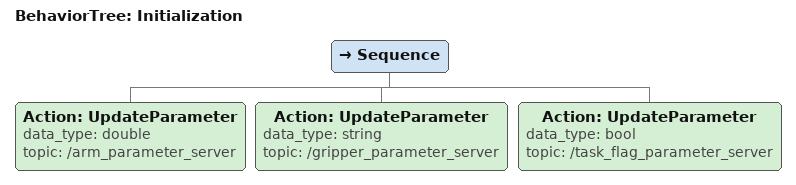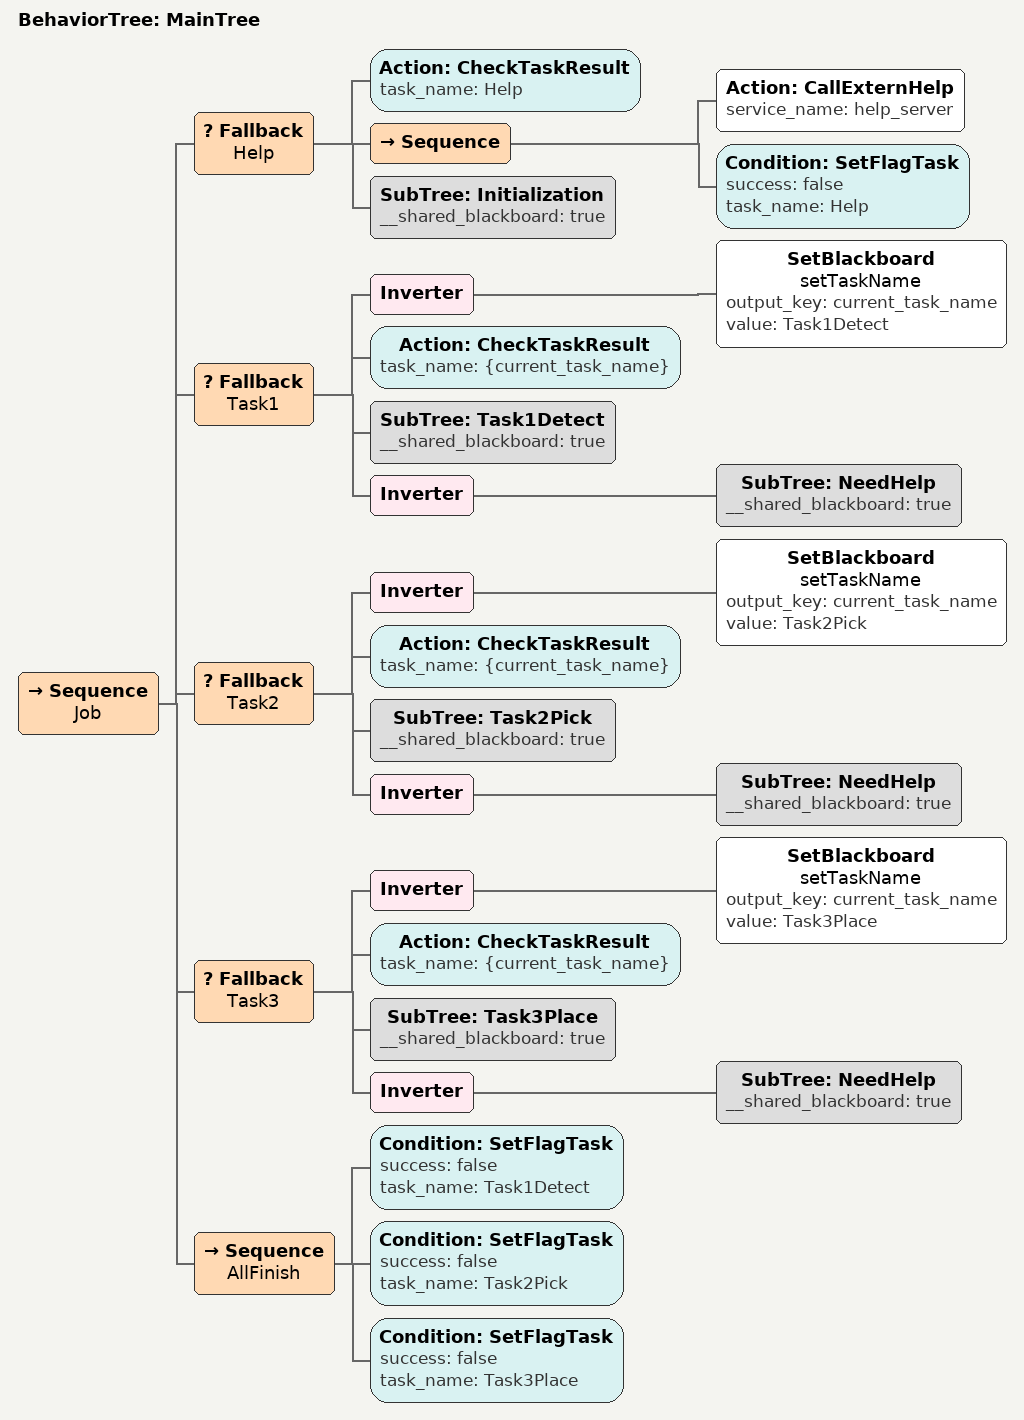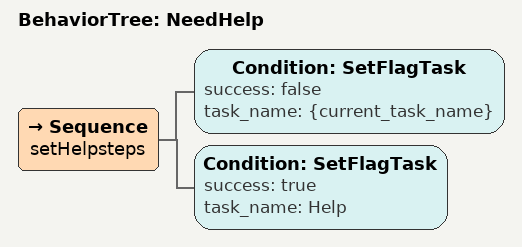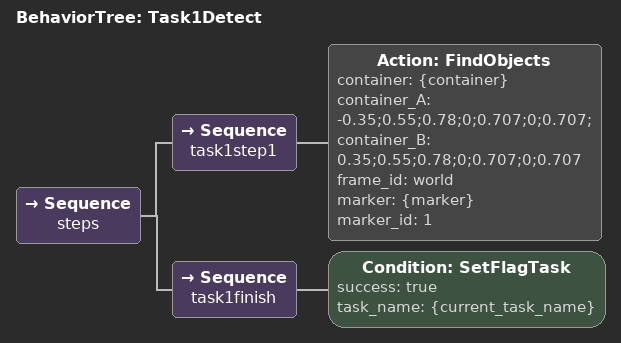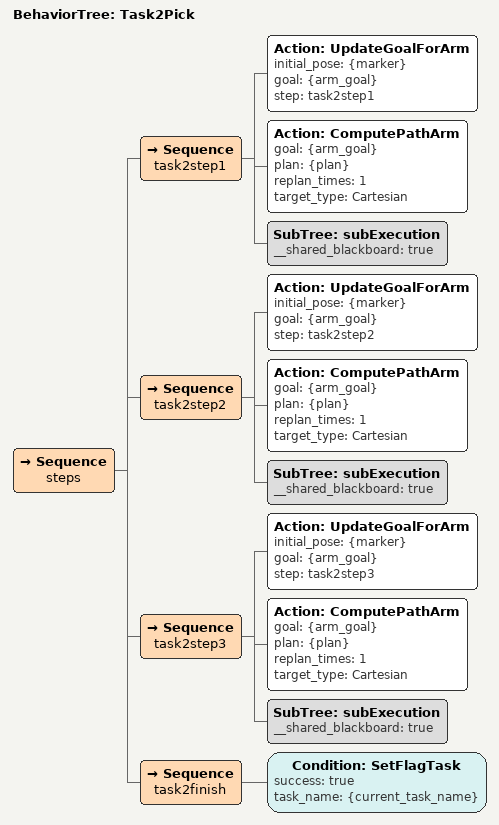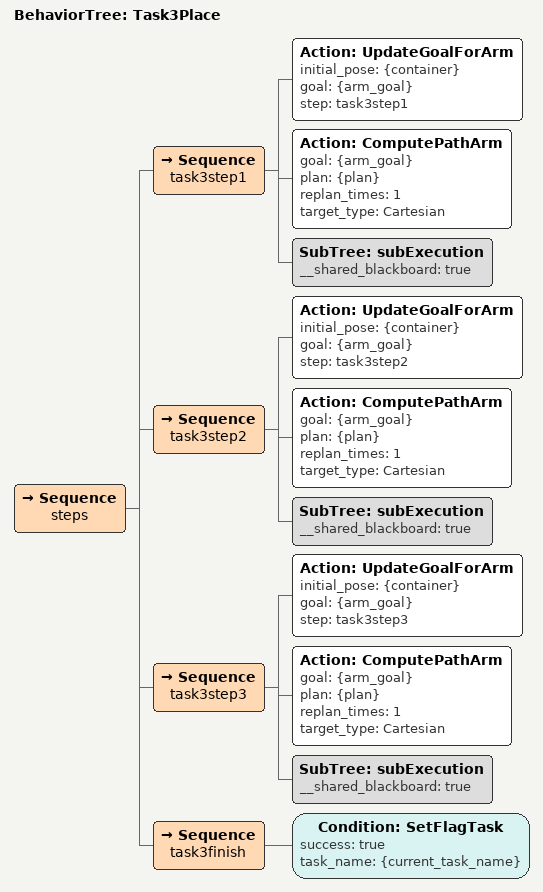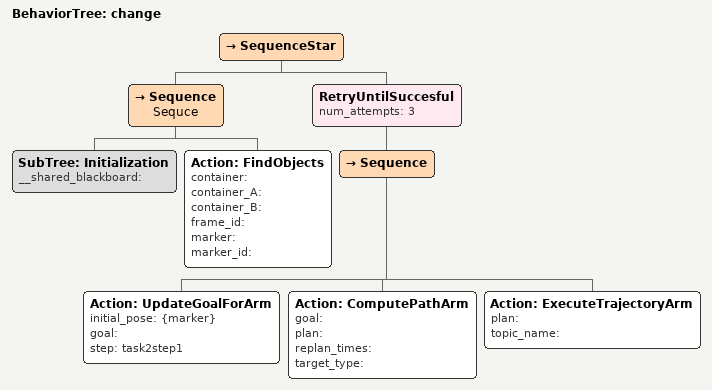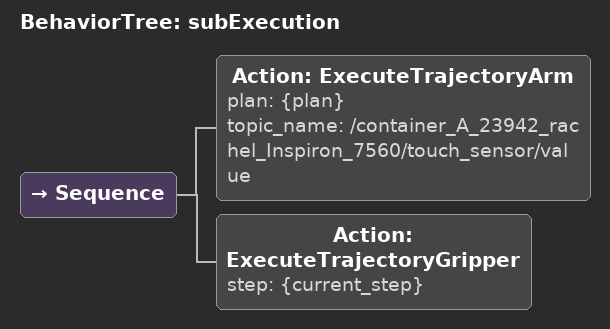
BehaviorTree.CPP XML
<?xml version="1.0"?>
<root main_tree_to_execute="MainTree">
    <BehaviorTree ID="Initialization">
        <Sequence>
            <Action ID="UpdateParameter" data_type="double" topic="/arm_parameter_server"/>
            <Action ID="UpdateParameter" data_type="string" topic="/gripper_parameter_server"/>
            <Action ID="UpdateParameter" data_type="bool" topic="/task_flag_parameter_server"/>
        </Sequence>
    </BehaviorTree>
    <BehaviorTree ID="MainTree">
        <Sequence name="Job">
            <Fallback name="Help">
                <Action ID="CheckTaskResult" task_name="Help"/>
                <Sequence>
                    <Action ID="CallExternHelp" service_name="help_server"/>
                    <Condition ID="SetFlagTask" success="false" task_name="Help"/>
                </Sequence>
                <SubTree ID="Initialization" __shared_blackboard="true"/>
            </Fallback>
            <Fallback name="Task1">
                <Inverter>
                    <SetBlackboard name="setTaskName" output_key="current_task_name" value="Task1Detect"/>
                </Inverter>
                <Action ID="CheckTaskResult" task_name="{current_task_name}"/>
                <SubTree ID="Task1Detect" __shared_blackboard="true"/>
                <Inverter>
                    <SubTree ID="NeedHelp" __shared_blackboard="true"/>
                </Inverter>
            </Fallback>
            <Fallback name="Task2">
                <Inverter>
                    <SetBlackboard name="setTaskName" output_key="current_task_name" value="Task2Pick"/>
                </Inverter>
                <Action ID="CheckTaskResult" task_name="{current_task_name}"/>
                <SubTree ID="Task2Pick" __shared_blackboard="true"/>
                <Inverter>
                    <SubTree ID="NeedHelp" __shared_blackboard="true"/>
                </Inverter>
            </Fallback>
            <Fallback name="Task3">
                <Inverter>
                    <SetBlackboard name="setTaskName" output_key="current_task_name" value="Task3Place"/>
                </Inverter>
                <Action ID="CheckTaskResult" task_name="{current_task_name}"/>
                <SubTree ID="Task3Place" __shared_blackboard="true"/>
                <Inverter>
                    <SubTree ID="NeedHelp" __shared_blackboard="true"/>
                </Inverter>
            </Fallback>
            <Sequence name="AllFinish">
                <Condition ID="SetFlagTask" success="false" task_name="Task1Detect"/>
                <Condition ID="SetFlagTask" success="false" task_name="Task2Pick"/>
                <Condition ID="SetFlagTask" success="false" task_name="Task3Place"/>
            </Sequence>
        </Sequence>
    </BehaviorTree>
    <BehaviorTree ID="NeedHelp">
        <Sequence name="setHelpsteps">
            <Condition ID="SetFlagTask" success="false" task_name="{current_task_name}"/>
            <Condition ID="SetFlagTask" success="true" task_name="Help"/>
        </Sequence>
    </BehaviorTree>
    <BehaviorTree ID="Task1Detect">
        <Sequence name="steps">
            <Sequence name="task1step1">
                <Action ID="FindObjects" container="{container}" container_A="-0.35;0.55;0.78;0;0.707;0;0.707;" container_B="0.35;0.55;0.78;0;0.707;0;0.707" frame_id="world" marker="{marker}" marker_id="1"/>
            </Sequence>
            <Sequence name="task1finish">
                <Condition ID="SetFlagTask" success="true" task_name="{current_task_name}"/>
            </Sequence>
        </Sequence>
    </BehaviorTree>
    <BehaviorTree ID="Task2Pick">
        <Sequence name="steps">
            <Sequence name="task2step1">
                <Action ID="UpdateGoalForArm" initial_pose="{marker}" goal="{arm_goal}" step="task2step1"/>
                <Action ID="ComputePathArm" goal="{arm_goal}" plan="{plan}" replan_times="1" target_type="Cartesian"/>
                <SubTree ID="subExecution" __shared_blackboard="true"/>
            </Sequence>
            <Sequence name="task2step2">
                <Action ID="UpdateGoalForArm" initial_pose="{marker}" goal="{arm_goal}" step="task2step2"/>
                <Action ID="ComputePathArm" goal="{arm_goal}" plan="{plan}" replan_times="1" target_type="Cartesian"/>
                <SubTree ID="subExecution" __shared_blackboard="true"/>
            </Sequence>
            <Sequence name="task2step3">
                <Action ID="UpdateGoalForArm" initial_pose="{marker}" goal="{arm_goal}" step="task2step3"/>
                <Action ID="ComputePathArm" goal="{arm_goal}" plan="{plan}" replan_times="1" target_type="Cartesian"/>
                <SubTree ID="subExecution" __shared_blackboard="true"/>
            </Sequence>
            <Sequence name="task2finish">
                <Condition ID="SetFlagTask" success="true" task_name="{current_task_name}"/>
            </Sequence>
        </Sequence>
    </BehaviorTree>
    <BehaviorTree ID="Task3Place">
        <Sequence name="steps">
            <Sequence name="task3step1">
                <Action ID="UpdateGoalForArm" initial_pose="{container}" goal="{arm_goal}" step="task3step1"/>
                <Action ID="ComputePathArm" goal="{arm_goal}" plan="{plan}" replan_times="1" target_type="Cartesian"/>
                <SubTree ID="subExecution" __shared_blackboard="true"/>
            </Sequence>
            <Sequence name="task3step2">
                <Action ID="UpdateGoalForArm" initial_pose="{container}" goal="{arm_goal}" step="task3step2"/>
                <Action ID="ComputePathArm" goal="{arm_goal}" plan="{plan}" replan_times="1" target_type="Cartesian"/>
                <SubTree ID="subExecution" __shared_blackboard="true"/>
            </Sequence>
            <Sequence name="task3step3">
                <Action ID="UpdateGoalForArm" initial_pose="{container}" goal="{arm_goal}" step="task3step3"/>
                <Action ID="ComputePathArm" goal="{arm_goal}" plan="{plan}" replan_times="1" target_type="Cartesian"/>
                <SubTree ID="subExecution" __shared_blackboard="true"/>
            </Sequence>
            <Sequence name="task3finish">
                <Condition ID="SetFlagTask" success="true" task_name="{current_task_name}"/>
            </Sequence>
        </Sequence>
    </BehaviorTree>
    <BehaviorTree ID="change">
        <SequenceStar>
            <Sequence name="Sequce">
                <SubTree ID="Initialization" __shared_blackboard=""/>
                <Action ID="FindObjects" container="" container_A="" container_B="" frame_id="" marker="" marker_id=""/>
            </Sequence>
            <RetryUntilSuccesful num_attempts="3">
                <Sequence>
                    <Action ID="UpdateGoalForArm" initial_pose="{marker}" goal="" step="task2step1"/>
                    <Action ID="ComputePathArm" goal="" plan="" replan_times="" target_type=""/>
                    <Action ID="ExecuteTrajectoryArm" plan="" topic_name=""/>
                </Sequence>
            </RetryUntilSuccesful>
        </SequenceStar>
    </BehaviorTree>
    <BehaviorTree ID="subExecution">
        <Sequence>
            <Action ID="ExecuteTrajectoryArm" plan="{plan}" topic_name="/container_A_23942_rachel_Inspiron_7560/touch_sensor/value"/>
            <Action ID="ExecuteTrajectoryGripper" step="{current_step}"/>
        </Sequence>
    </BehaviorTree>
</root>
